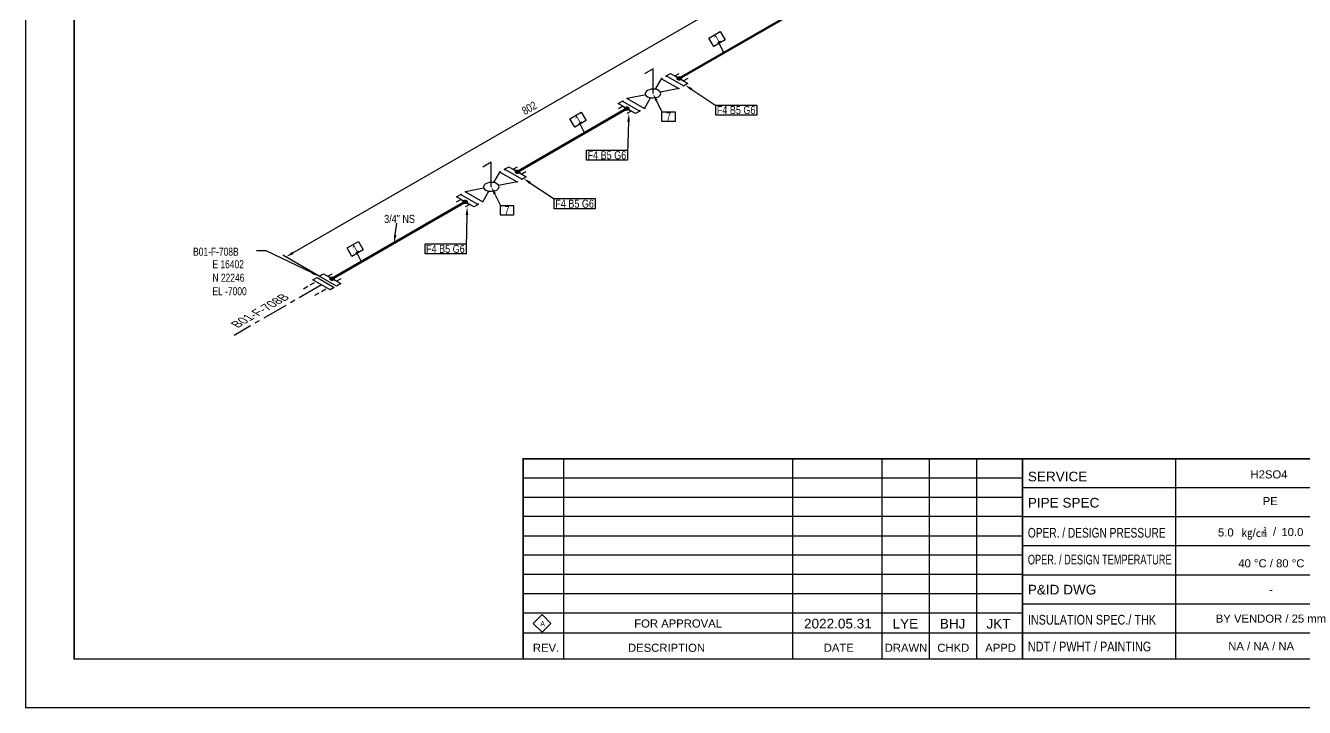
# Model space of a CAD drawing. Header units: millimetres. Extents: x 0 to 594, y 0 to 420.
# Drawn here: x 0 to 395.9, y 0 to 211.2 of the extents above; entities that cross this region are included whole.
import ezdxf
from ezdxf import colors
from ezdxf.entities.mleader import LeaderData, LeaderLine
from ezdxf.enums import TextEntityAlignment as Align
from ezdxf.math import Vec2, Vec3

# ---------------------------------------------------------------- set-up
doc = ezdxf.new("R2010")
doc.units = ezdxf.units.MM
doc.header["$LTSCALE"] = 0.25
doc.linetypes.add('CENTER', pattern=[50.8, 31.75, -6.35, 6.35, -6.35])
doc.linetypes.add('DASHED2', pattern=[9.525, 6.35, -3.175])
for name, color, linetype in [('TITLE', 7, 'Continuous'), ('기기', 6, 'Continuous'), ('밸브', 4, 'Continuous'), ('연속', 7, 'DASHED2'), ('열 추적 선', 7, 'CENTER'), ('용접', 1, 'Continuous'), ('주석', 7, 'Continuous'), ('치수', 1, 'Continuous')]:
    doc.layers.add(name, color=color, linetype=linetype)
doc.layers.add('파이프 작은 보어', color=30, linetype='Continuous', lineweight=50)
doc.styles.add('AdskIsoAnnotation', font='arial.ttf', dxfattribs={"width": 0.8, "height": 1})
doc.styles.add('AdskIsoMetric', font='arial.ttf', dxfattribs={"width": 0.8, "height": 2.5})
doc.styles.add('AdskIsoMetric-30', font='arial.ttf', dxfattribs={"width": 0.8, "height": 2.5})
doc.styles.add('FF1', font='arial.ttf')
doc.styles.add('MtXpl_', font='')
doc.styles.add('RomanS', font='arial.ttf')
doc.styles.get("Standard").update_dxf_attribs({"font": 'arial.ttf'})
doc.styles.get('MtXpl_').set_extended_font_data('Gulim')
doc.dimstyles.new('AdskIsoMetric', dxfattribs={"dimtxt": 2.5, "dimasz": 2.5, "dimexe": 1, "dimexo": 2, "dimgap": 0.8, "dimtad": 1, "dimdec": 0, "dimrnd": 1, "dimzin": 0, "dimdsep": 46, "dimtxsty": 'AdskIsoMetric', "dimcen": 0, "dimclrt": 7, "dimadec": 0, "dimazin": 0, "dimtfac": 1, "dimtdec": 0, "dimtmove": 1, "dimatfit": 3, "dimfxl": 0, "dimfrac": 2, "dimtolj": 1, "dimtzin": 0, "dimarcsym": 0})

# ---------------------------------------------------------------- blocks, each defined once
blk = doc.blocks.new('플랜지-2-IsoRight')
at = {"color": 0, "linetype": 'ByBlock', "lineweight": -2}
blk.add_wipeout([(0.044, -0.23), (-0.044, -0.179), (-0.044, 0.23), (0.044, 0.179)], dxfattribs=at)
at = {"color": 0, "linetype": 'ByBlock', "lineweight": -2, "extrusion": (-0.707107, -0.408248, 0.57735)}
for p, q in [((-0.044, -0.179), (-0.044, 0.23)), ((-0.044, 0.23), (0.044, 0.179)), ((0.044, 0.179), (0.044, -0.23)), ((0.044, -0.23), (-0.044, -0.179))]:
    blk.add_line(p, q, dxfattribs=at)
at = {"color": 0, "linetype": 'ByBlock', "lineweight": -2}
blk.add_wipeout([(0.044, -0.23), (-0.044, -0.179), (-0.044, 0.23), (0.044, 0.179)], dxfattribs=at)
at = {"color": 0, "linetype": 'ByBlock', "lineweight": -2, "extrusion": (-0.707107, -0.408248, 0.57735)}
for p, q in [((-0.044, -0.179), (-0.044, 0.23)), ((-0.044, 0.23), (0.044, 0.179)), ((0.044, 0.179), (0.044, -0.23)), ((0.044, -0.23), (-0.044, -0.179))]:
    blk.add_line(p, q, dxfattribs=at)
blk = doc.blocks.new('개스킷-2-IsoRight')
at = {"color": 0, "linetype": 'ByBlock', "lineweight": -2, "extrusion": (-1, 0, 0)}
for p in [(-0.053, 0.235), (0.044, 0.179), (-0.044, -0.179), (0.044, -0.23)]:
    blk.add_point(p, dxfattribs=at)
blk = doc.blocks.new('볼 밸브-2-IsoRight')
at = {"color": 0, "linetype": 'ByBlock', "lineweight": -2, "extrusion": (-0.707107, -0.408248, 0.57735)}
for p, q in [((-0.354, 0), (-0.354, 0.408)), ((-0.354, 0.408), (-0.101, 0.116)), ((-0.101, 0), (-0.354, 0)), ((0.354, 0), (0.101, 0)), ((0.101, -0.116), (0.354, -0.408)), ((0.113, -0.065), (0.113, -0.065)), ((0.354, -0.408), (0.354, 0))]:
    blk.add_line(p, q, dxfattribs=at)
at = {"linetype": 'ByBlock'}
for start_param, end_param in [(-2.356194, 0.785398), (0.785398, 3.926991)]:
    blk.add_ellipse((0, 0), major_axis=(-0.08, 0.138), ratio=0.57735, start_param=start_param, end_param=end_param, dxfattribs=at)
blk = doc.blocks.new('Operator_Lever-1-IsoLeft')
at = {"color": 0, "linetype": 'ByBlock', "lineweight": -2, "extrusion": (0, 0.816497, 0.57735)}
for p, q in [((0, 0), (-0.442, -0.255)), ((-0.442, -0.255), (-0.265, -0.357))]:
    blk.add_line(p, q, dxfattribs=at)
blk = doc.blocks.new('*D26')
at = {"layer": 'Defpoints', "color": 0}
for p in [(237.12, 229.88), (250.11, 222.38), (93.58, 132)]:
    blk.add_point(p, dxfattribs=at)
at = {"layer": '치수', "color": 0, "lineweight": -2}
for p, q in [((248.11, 223.53), (236.12, 230.45)), ((82.75, 140.75), (234.96, 228.63)), ((91.58, 133.15), (79.59, 140.08))]:
    blk.add_line(p, q, dxfattribs=at)
at = {"layer": '치수', "color": 0}
for points in [[(234.75, 228.99), (235.17, 228.26), (237.12, 229.88)], [(82.54, 141.11), (82.96, 140.39), (80.59, 139.5)]]:
    blk.add_solid(points, dxfattribs=at)
at = {"layer": '치수', "color": 7, "insert": (155.93, 185.62), "char_height": 2.5, "attachment_point": 5, "rotation": 30, "style": 'AdskIsoMetric-30'}
blk.add_mtext('\\A1;802', dxfattribs=at)
blk = doc.blocks.new('SocketWeld-2-IsoRight')
blk.add_hatch(color=256).paths.add_polyline_path([(0.006, -0.044), (0.006, -0.044), (0.006, -0.044), (0.006, -0.044), (0.006, -0.044), (0.007, -0.044), (0.007, -0.044), (0.007, -0.044), (0.007, -0.044), (0.007, -0.044), (0.008, -0.044), (0.008, -0.044), (0.008, -0.044), (0.008, -0.044), (0.009, -0.044), (0.009, -0.044), (0.009, -0.044), (0.009, -0.044), (0.009, -0.044), (0.01, -0.044), (0.01, -0.044), (0.01, -0.044), (0.01, -0.044), (0.01, -0.045), (0.011, -0.045), (0.011, -0.045), (0.011, -0.045), (0.011, -0.045), (0.012, -0.045), (0.012, -0.045), (0.012, -0.045), (0.012, -0.045), (0.012, -0.045), (0.013, -0.045), (0.013, -0.045), (0.013, -0.045), (0.013, -0.045), (0.013, -0.045), (0.014, -0.045), (0.014, -0.045), (0.014, -0.045), (0.014, -0.045), (0.015, -0.045), (0.015, -0.045), (0.015, -0.045), (0.015, -0.045), (0.015, -0.046), (0.016, -0.046), (0.016, -0.046), (0.016, -0.046), (0.016, -0.046), (0.016, -0.046), (0.016, -0.046), (0.017, -0.045), (0.017, -0.045), (0.017, -0.045), (0.017, -0.045), (0.017, -0.045), (0.018, -0.045), (0.018, -0.045), (0.018, -0.045), (0.018, -0.045), (0.018, -0.045), (0.018, -0.045), (0.019, -0.045), (0.019, -0.045), (0.019, -0.045), (0.019, -0.045), (0.019, -0.045), (0.02, -0.045), (0.02, -0.045), (0.02, -0.045), (0.02, -0.045), (0.02, -0.045), (0.02, -0.044), (0.021, -0.044), (0.021, -0.044), (0.021, -0.044), (0.021, -0.044), (0.021, -0.044), (0.022, -0.044), (0.022, -0.044), (0.022, -0.044), (0.022, -0.044), (0.022, -0.044), (0.022, -0.044), (0.023, -0.044), (0.023, -0.044), (0.023, -0.044), (0.023, -0.044), (0.023, -0.044), (0.024, -0.044), (0.024, -0.044), (0.024, -0.044), (0.024, -0.044), (0.024, -0.043), (0.024, -0.043), (0.025, -0.043), (0.025, -0.043), (0.025, -0.043), (0.025, -0.043), (0.025, -0.043), (0.025, -0.043), (0.025, -0.043), (0.026, -0.043), (0.026, -0.043), (0.026, -0.042), (0.026, -0.042), (0.026, -0.042), (0.026, -0.042), (0.026, -0.042), (0.026, -0.042), (0.027, -0.042), (0.027, -0.042), (0.027, -0.041), (0.027, -0.041), (0.027, -0.041), (0.027, -0.041), (0.027, -0.041), (0.028, -0.041), (0.028, -0.041), (0.028, -0.04), (0.028, -0.04), (0.028, -0.04), (0.028, -0.04), (0.028, -0.04), (0.028, -0.04), (0.029, -0.04), (0.029, -0.04), (0.029, -0.039), (0.029, -0.039), (0.029, -0.039), (0.029, -0.039), (0.029, -0.039), (0.03, -0.039), (0.03, -0.039), (0.03, -0.038), (0.03, -0.038), (0.03, -0.038), (0.03, -0.038), (0.03, -0.038), (0.03, -0.038), (0.031, -0.038), (0.031, -0.038), (0.031, -0.037), (0.031, -0.037), (0.031, -0.037), (0.031, -0.037), (0.031, -0.037), (0.032, -0.037), (0.032, -0.037), (0.032, -0.037), (0.032, -0.036), (0.032, -0.036), (0.032, -0.036), (0.032, -0.036), (0.032, -0.035), (0.032, -0.035), (0.032, -0.035), (0.032, -0.035), (0.032, -0.035), (0.032, -0.034), (0.032, -0.034), (0.032, -0.034), (0.032, -0.034), (0.033, -0.034), (0.033, -0.033), (0.033, -0.033), (0.033, -0.033), (0.033, -0.033), (0.033, -0.033), (0.033, -0.032), (0.033, -0.032), (0.033, -0.032), (0.033, -0.032), (0.033, -0.032), (0.033, -0.031), (0.033, -0.031), (0.033, -0.031), (0.034, -0.031), (0.034, -0.03), (0.034, -0.03), (0.034, -0.03), (0.034, -0.03), (0.034, -0.03), (0.034, -0.029), (0.034, -0.029), (0.034, -0.029), (0.034, -0.029), (0.034, -0.029), (0.034, -0.028), (0.034, -0.028), (0.034, -0.028), (0.035, -0.028), (0.035, -0.028), (0.035, -0.027), (0.035, -0.027), (0.035, -0.027), (0.035, -0.027), (0.035, -0.027), (0.035, -0.027), (0.035, -0.026), (0.035, -0.026), (0.035, -0.026), (0.035, -0.026), (0.035, -0.025), (0.035, -0.025), (0.035, -0.025), (0.035, -0.024), (0.035, -0.024), (0.035, -0.024), (0.035, -0.024), (0.035, -0.023), (0.035, -0.023), (0.035, -0.023), (0.035, -0.023), (0.035, -0.022), (0.035, -0.022), (0.035, -0.022), (0.035, -0.022), (0.035, -0.021), (0.035, -0.021), (0.035, -0.021), (0.035, -0.021), (0.035, -0.02), (0.035, -0.02), (0.035, -0.02), (0.035, -0.02), (0.035, -0.019), (0.035, -0.019), (0.035, -0.019), (0.035, -0.018), (0.035, -0.018), (0.035, -0.018), (0.035, -0.018), (0.035, -0.017), (0.035, -0.017), (0.035, -0.017), (0.035, -0.017), (0.035, -0.016), (0.035, -0.016), (0.035, -0.016), (0.035, -0.016), (0.035, -0.015), (0.035, -0.015), (0.035, -0.015), (0.035, -0.015), (0.035, -0.014), (0.035, -0.014), (0.035, -0.014), (0.035, -0.014), (0.035, -0.013), (0.035, -0.013), (0.035, -0.013), (0.035, -0.013), (0.035, -0.012), (0.035, -0.012), (0.034, -0.012), (0.034, -0.011), (0.034, -0.011), (0.034, -0.011), (0.034, -0.011), (0.034, -0.01), (0.034, -0.01), (0.034, -0.01), (0.034, -0.009), (0.034, -0.009), (0.034, -0.009), (0.034, -0.009), (0.034, -0.008), (0.034, -0.008), (0.033, -0.008), (0.033, -0.007), (0.033, -0.007), (0.033, -0.007), (0.033, -0.007), (0.033, -0.006), (0.033, -0.006), (0.033, -0.006), (0.033, -0.005), (0.033, -0.005), (0.033, -0.005), (0.033, -0.005), (0.033, -0.004), (0.033, -0.004), (0.032, -0.004), (0.032, -0.003), (0.032, -0.003), (0.032, -0.003), (0.032, -0.003), (0.032, -0.002), (0.032, -0.002), (0.032, -0.002), (0.032, -0.001), (0.032, -0.001), (0.032, -0.001), (0.032, -0.001), (0.032, 0), (0.032, 0), (0.032, 0), (0.032, 0), (0.031, 0.001), (0.031, 0.001), (0.031, 0.001), (0.031, 0.001), (0.031, 0.002), (0.031, 0.002), (0.031, 0.002), (0.03, 0.003), (0.03, 0.003), (0.03, 0.003), (0.03, 0.003), (0.03, 0.004), (0.03, 0.004), (0.03, 0.004), (0.03, 0.005), (0.029, 0.005), (0.029, 0.005), (0.029, 0.006), (0.029, 0.006), (0.029, 0.006), (0.029, 0.006), (0.029, 0.007), (0.028, 0.007), (0.028, 0.007), (0.028, 0.008), (0.028, 0.008), (0.028, 0.008), (0.028, 0.008), (0.028, 0.009), (0.028, 0.009), (0.027, 0.009), (0.027, 0.01), (0.027, 0.01), (0.027, 0.01), (0.027, 0.01), (0.027, 0.011), (0.027, 0.011), (0.026, 0.011), (0.026, 0.012), (0.026, 0.012), (0.026, 0.012), (0.026, 0.012), (0.026, 0.013), (0.026, 0.013), (0.026, 0.013), (0.025, 0.014), (0.025, 0.014), (0.025, 0.014), (0.025, 0.014), (0.025, 0.014), (0.025, 0.015), (0.025, 0.015), (0.024, 0.015), (0.024, 0.015), (0.024, 0.016), (0.024, 0.016), (0.024, 0.016), (0.024, 0.017), (0.023, 0.017), (0.023, 0.017), (0.023, 0.017), (0.023, 0.018), (0.023, 0.018), (0.022, 0.018), (0.022, 0.018), (0.022, 0.019), (0.022, 0.019), (0.022, 0.019), (0.022, 0.019), (0.021, 0.02), (0.021, 0.02), (0.021, 0.02), (0.021, 0.02), (0.021, 0.021), (0.02, 0.021), (0.02, 0.021), (0.02, 0.021), (0.02, 0.022), (0.02, 0.022), (0.02, 0.022), (0.019, 0.022), (0.019, 0.023), (0.019, 0.023), (0.019, 0.023), (0.019, 0.023), (0.018, 0.024), (0.018, 0.024), (0.018, 0.024), (0.018, 0.025), (0.018, 0.025), (0.018, 0.025), (0.017, 0.025), (0.017, 0.026), (0.017, 0.026), (0.017, 0.026), (0.017, 0.026), (0.016, 0.027), (0.016, 0.027), (0.016, 0.027), (0.016, 0.027), (0.016, 0.027), (0.016, 0.028), (0.015, 0.028), (0.015, 0.028), (0.015, 0.028), (0.015, 0.028), (0.015, 0.029), (0.014, 0.029), (0.014, 0.029), (0.014, 0.029), (0.014, 0.029), (0.013, 0.03), (0.013, 0.03), (0.013, 0.03), (0.013, 0.03), (0.013, 0.03), (0.012, 0.031), (0.012, 0.031), (0.012, 0.031), (0.012, 0.031), (0.012, 0.031), (0.011, 0.032), (0.011, 0.032), (0.011, 0.032), (0.011, 0.032), (0.01, 0.032), (0.01, 0.033), (0.01, 0.033), (0.01, 0.033), (0.01, 0.033), (0.009, 0.033), (0.009, 0.034), (0.009, 0.034), (0.009, 0.034), (0.009, 0.034), (0.008, 0.034), (0.008, 0.035), (0.008, 0.035), (0.008, 0.035), (0.007, 0.035), (0.007, 0.035), (0.007, 0.036), (0.007, 0.036), (0.007, 0.036), (0.006, 0.036), (0.006, 0.037), (0.006, 0.037), (0.006, 0.037), (0.006, 0.037), (0.006, 0.037), (0.005, 0.037), (0.005, 0.037), (0.005, 0.038), (0.005, 0.038), (0.004, 0.038), (0.004, 0.038), (0.004, 0.038), (0.004, 0.038), (0.003, 0.038), (0.003, 0.038), (0.003, 0.039), (0.003, 0.039), (0.003, 0.039), (0.002, 0.039), (0.002, 0.039), (0.002, 0.039), (0.002, 0.039), (0.001, 0.039), (0.001, 0.04), (0.001, 0.04), (0.001, 0.04), (0.001, 0.04), (0, 0.04), (0, 0.04), (0, 0.04), (0, 0.041), (-0.001, 0.041), (-0.001, 0.041), (-0.001, 0.041), (-0.001, 0.041), (-0.001, 0.041), (-0.002, 0.041), (-0.002, 0.041), (-0.002, 0.042), (-0.002, 0.042), (-0.003, 0.042), (-0.003, 0.042), (-0.003, 0.042), (-0.003, 0.042), (-0.004, 0.042), (-0.004, 0.042), (-0.004, 0.043), (-0.004, 0.043), (-0.004, 0.043), (-0.005, 0.043), (-0.005, 0.043), (-0.005, 0.043), (-0.005, 0.043), (-0.006, 0.044), (-0.006, 0.044), (-0.006, 0.044), (-0.006, 0.044), (-0.006, 0.044), (-0.006, 0.044), (-0.007, 0.044), (-0.007, 0.044), (-0.007, 0.044), (-0.007, 0.044), (-0.007, 0.044), (-0.008, 0.044), (-0.008, 0.044), (-0.008, 0.044), (-0.008, 0.044), (-0.009, 0.044), (-0.009, 0.044), (-0.009, 0.044), (-0.009, 0.044), (-0.009, 0.044), (-0.01, 0.044), (-0.01, 0.044), (-0.01, 0.044), (-0.01, 0.044), (-0.01, 0.045), (-0.011, 0.045), (-0.011, 0.045), (-0.011, 0.045), (-0.011, 0.045), (-0.012, 0.045), (-0.012, 0.045), (-0.012, 0.045), (-0.012, 0.045), (-0.012, 0.045), (-0.013, 0.045), (-0.013, 0.045), (-0.013, 0.045), (-0.013, 0.045), (-0.013, 0.045), (-0.014, 0.045), (-0.014, 0.045), (-0.014, 0.045), (-0.014, 0.045), (-0.015, 0.045), (-0.015, 0.045), (-0.015, 0.045), (-0.015, 0.045), (-0.015, 0.046), (-0.016, 0.046), (-0.016, 0.046), (-0.016, 0.046), (-0.016, 0.046), (-0.016, 0.046), (-0.016, 0.046), (-0.017, 0.045), (-0.017, 0.045), (-0.017, 0.045), (-0.017, 0.045), (-0.017, 0.045), (-0.018, 0.045), (-0.018, 0.045), (-0.018, 0.045), (-0.018, 0.045), (-0.018, 0.045), (-0.018, 0.045), (-0.019, 0.045), (-0.019, 0.045), (-0.019, 0.045), (-0.019, 0.045), (-0.019, 0.045), (-0.02, 0.045), (-0.02, 0.045), (-0.02, 0.045), (-0.02, 0.045), (-0.02, 0.045), (-0.02, 0.044), (-0.021, 0.044), (-0.021, 0.044), (-0.021, 0.044), (-0.021, 0.044), (-0.021, 0.044), (-0.022, 0.044), (-0.022, 0.044), (-0.022, 0.044), (-0.022, 0.044), (-0.022, 0.044), (-0.022, 0.044), (-0.023, 0.044), (-0.023, 0.044), (-0.023, 0.044), (-0.023, 0.044), (-0.023, 0.044), (-0.024, 0.044), (-0.024, 0.044), (-0.024, 0.044), (-0.024, 0.044), (-0.024, 0.043), (-0.024, 0.043), (-0.025, 0.043), (-0.025, 0.043), (-0.025, 0.043), (-0.025, 0.043), (-0.025, 0.043), (-0.025, 0.043), (-0.025, 0.043), (-0.026, 0.043), (-0.026, 0.043), (-0.026, 0.042), (-0.026, 0.042), (-0.026, 0.042), (-0.026, 0.042), (-0.026, 0.042), (-0.026, 0.042), (-0.027, 0.042), (-0.027, 0.042), (-0.027, 0.041), (-0.027, 0.041), (-0.027, 0.041), (-0.027, 0.041), (-0.027, 0.041), (-0.028, 0.041), (-0.028, 0.041), (-0.028, 0.04), (-0.028, 0.04), (-0.028, 0.04), (-0.028, 0.04), (-0.028, 0.04), (-0.028, 0.04), (-0.029, 0.04), (-0.029, 0.04), (-0.029, 0.039), (-0.029, 0.039), (-0.029, 0.039), (-0.029, 0.039), (-0.029, 0.039), (-0.03, 0.039), (-0.03, 0.039), (-0.03, 0.038), (-0.03, 0.038), (-0.03, 0.038), (-0.03, 0.038), (-0.03, 0.038), (-0.03, 0.038), (-0.031, 0.038), (-0.031, 0.038), (-0.031, 0.037), (-0.031, 0.037), (-0.031, 0.037), (-0.031, 0.037), (-0.031, 0.037), (-0.032, 0.037), (-0.032, 0.037), (-0.032, 0.037), (-0.032, 0.036), (-0.032, 0.036), (-0.032, 0.036), (-0.032, 0.036), (-0.032, 0.035), (-0.032, 0.035), (-0.032, 0.035), (-0.032, 0.035), (-0.032, 0.035), (-0.032, 0.034), (-0.032, 0.034), (-0.032, 0.034), (-0.032, 0.034), (-0.033, 0.034), (-0.033, 0.033), (-0.033, 0.033), (-0.033, 0.033), (-0.033, 0.033), (-0.033, 0.033), (-0.033, 0.032), (-0.033, 0.032), (-0.033, 0.032), (-0.033, 0.032), (-0.033, 0.032), (-0.033, 0.031), (-0.033, 0.031), (-0.033, 0.031), (-0.034, 0.031), (-0.034, 0.03), (-0.034, 0.03), (-0.034, 0.03), (-0.034, 0.03), (-0.034, 0.03), (-0.034, 0.029), (-0.034, 0.029), (-0.034, 0.029), (-0.034, 0.029), (-0.034, 0.029), (-0.034, 0.028), (-0.034, 0.028), (-0.034, 0.028), (-0.035, 0.028), (-0.035, 0.028), (-0.035, 0.027), (-0.035, 0.027), (-0.035, 0.027), (-0.035, 0.027), (-0.035, 0.027), (-0.035, 0.027), (-0.035, 0.026), (-0.035, 0.026), (-0.035, 0.026), (-0.035, 0.026), (-0.035, 0.025), (-0.035, 0.025), (-0.035, 0.025), (-0.035, 0.024), (-0.035, 0.024), (-0.035, 0.024), (-0.035, 0.024), (-0.035, 0.023), (-0.035, 0.023), (-0.035, 0.023), (-0.035, 0.023), (-0.035, 0.022), (-0.035, 0.022), (-0.035, 0.022), (-0.035, 0.022), (-0.035, 0.021), (-0.035, 0.021), (-0.035, 0.021), (-0.035, 0.021), (-0.035, 0.02), (-0.035, 0.02), (-0.035, 0.02), (-0.035, 0.02), (-0.035, 0.019), (-0.035, 0.019), (-0.035, 0.019), (-0.035, 0.018), (-0.035, 0.018), (-0.035, 0.018), (-0.035, 0.018), (-0.035, 0.017), (-0.035, 0.017), (-0.035, 0.017), (-0.035, 0.017), (-0.035, 0.016), (-0.035, 0.016), (-0.035, 0.016), (-0.035, 0.016), (-0.035, 0.015), (-0.035, 0.015), (-0.035, 0.015), (-0.035, 0.015), (-0.035, 0.014), (-0.035, 0.014), (-0.035, 0.014), (-0.035, 0.014), (-0.035, 0.013), (-0.035, 0.013), (-0.035, 0.013), (-0.035, 0.013), (-0.035, 0.012), (-0.035, 0.012), (-0.034, 0.012), (-0.034, 0.011), (-0.034, 0.011), (-0.034, 0.011), (-0.034, 0.011), (-0.034, 0.01), (-0.034, 0.01), (-0.034, 0.01), (-0.034, 0.009), (-0.034, 0.009), (-0.034, 0.009), (-0.034, 0.009), (-0.034, 0.008), (-0.034, 0.008), (-0.033, 0.008), (-0.033, 0.007), (-0.033, 0.007), (-0.033, 0.007), (-0.033, 0.007), (-0.033, 0.006), (-0.033, 0.006), (-0.033, 0.006), (-0.033, 0.005), (-0.033, 0.005), (-0.033, 0.005), (-0.033, 0.005), (-0.033, 0.004), (-0.033, 0.004), (-0.032, 0.004), (-0.032, 0.003), (-0.032, 0.003), (-0.032, 0.003), (-0.032, 0.003), (-0.032, 0.002), (-0.032, 0.002), (-0.032, 0.002), (-0.032, 0.001), (-0.032, 0.001), (-0.032, 0.001), (-0.032, 0.001), (-0.032, 0), (-0.032, 0), (-0.032, 0), (-0.032, 0), (-0.031, -0.001), (-0.031, -0.001), (-0.031, -0.001), (-0.031, -0.001), (-0.031, -0.002), (-0.031, -0.002), (-0.031, -0.002), (-0.03, -0.003), (-0.03, -0.003), (-0.03, -0.003), (-0.03, -0.004), (-0.03, -0.004), (-0.03, -0.004), (-0.03, -0.004), (-0.03, -0.005), (-0.029, -0.005), (-0.029, -0.005), (-0.029, -0.006), (-0.029, -0.006), (-0.029, -0.006), (-0.029, -0.006), (-0.029, -0.007), (-0.028, -0.007), (-0.028, -0.007), (-0.028, -0.008), (-0.028, -0.008), (-0.028, -0.008), (-0.028, -0.008), (-0.028, -0.009), (-0.028, -0.009), (-0.027, -0.009), (-0.027, -0.01), (-0.027, -0.01), (-0.027, -0.01), (-0.027, -0.01), (-0.027, -0.011), (-0.027, -0.011), (-0.026, -0.011), (-0.026, -0.012), (-0.026, -0.012), (-0.026, -0.012), (-0.026, -0.012), (-0.026, -0.013), (-0.026, -0.013), (-0.026, -0.013), (-0.025, -0.014), (-0.025, -0.014), (-0.025, -0.014), (-0.025, -0.014), (-0.025, -0.014), (-0.025, -0.015), (-0.025, -0.015), (-0.024, -0.015), (-0.024, -0.015), (-0.024, -0.016), (-0.024, -0.016), (-0.024, -0.016), (-0.024, -0.017), (-0.023, -0.017), (-0.023, -0.017), (-0.023, -0.017), (-0.023, -0.018), (-0.023, -0.018), (-0.022, -0.018), (-0.022, -0.018), (-0.022, -0.019), (-0.022, -0.019), (-0.022, -0.019), (-0.022, -0.019), (-0.021, -0.02), (-0.021, -0.02), (-0.021, -0.02), (-0.021, -0.02), (-0.021, -0.021), (-0.02, -0.021), (-0.02, -0.021), (-0.02, -0.021), (-0.02, -0.022), (-0.02, -0.022), (-0.02, -0.022), (-0.019, -0.022), (-0.019, -0.023), (-0.019, -0.023), (-0.019, -0.023), (-0.019, -0.023), (-0.018, -0.024), (-0.018, -0.024), (-0.018, -0.024), (-0.018, -0.025), (-0.018, -0.025), (-0.018, -0.025), (-0.017, -0.025), (-0.017, -0.026), (-0.017, -0.026), (-0.017, -0.026), (-0.017, -0.026), (-0.016, -0.027), (-0.016, -0.027), (-0.016, -0.027), (-0.016, -0.027), (-0.016, -0.027), (-0.016, -0.028), (-0.015, -0.028), (-0.015, -0.028), (-0.015, -0.028), (-0.015, -0.028), (-0.015, -0.029), (-0.014, -0.029), (-0.014, -0.029), (-0.014, -0.029), (-0.014, -0.029), (-0.013, -0.03), (-0.013, -0.03), (-0.013, -0.03), (-0.013, -0.03), (-0.013, -0.03), (-0.012, -0.031), (-0.012, -0.031), (-0.012, -0.031), (-0.012, -0.031), (-0.012, -0.031), (-0.011, -0.032), (-0.011, -0.032), (-0.011, -0.032), (-0.011, -0.032), (-0.01, -0.032), (-0.01, -0.033), (-0.01, -0.033), (-0.01, -0.033), (-0.01, -0.033), (-0.009, -0.033), (-0.009, -0.034), (-0.009, -0.034), (-0.009, -0.034), (-0.009, -0.034), (-0.008, -0.034), (-0.008, -0.035), (-0.008, -0.035), (-0.008, -0.035), (-0.007, -0.035), (-0.007, -0.035), (-0.007, -0.036), (-0.007, -0.036), (-0.007, -0.036), (-0.006, -0.036), (-0.006, -0.037), (-0.006, -0.037), (-0.006, -0.037), (-0.006, -0.037), (-0.006, -0.037), (-0.005, -0.037), (-0.005, -0.037), (-0.005, -0.038), (-0.005, -0.038), (-0.004, -0.038), (-0.004, -0.038), (-0.004, -0.038), (-0.004, -0.038), (-0.004, -0.038), (-0.003, -0.038), (-0.003, -0.039), (-0.003, -0.039), (-0.003, -0.039), (-0.002, -0.039), (-0.002, -0.039), (-0.002, -0.039), (-0.002, -0.039), (-0.001, -0.039), (-0.001, -0.04), (-0.001, -0.04), (-0.001, -0.04), (-0.001, -0.04), (0, -0.04), (0, -0.04), (0, -0.04), (0, -0.041), (0.001, -0.041), (0.001, -0.041), (0.001, -0.041), (0.001, -0.041), (0.001, -0.041), (0.002, -0.041), (0.002, -0.041), (0.002, -0.042), (0.002, -0.042), (0.003, -0.042), (0.003, -0.042), (0.003, -0.042), (0.003, -0.042), (0.003, -0.042), (0.004, -0.042), (0.004, -0.043), (0.004, -0.043), (0.004, -0.043), (0.005, -0.043), (0.005, -0.043), (0.005, -0.043), (0.005, -0.043)], flags=0)
at = {"color": 0, "linetype": 'ByBlock', "lineweight": -2, "extrusion": (-0.707107, -0.408248, 0.57735)}
for p, q in [((-0.088, 0.153), (0, 0.102)), ((-0.032, 0.037), (-0.035, 0.027)), ((-0.035, 0.027), (-0.035, 0.014)), ((-0.035, 0.014), (-0.032, 0)), ((-0.025, 0.043), (-0.032, 0.037)), ((-0.016, 0.046), (-0.025, 0.043)), ((-0.006, 0.044), (-0.016, 0.046)), ((0.006, 0.037), (-0.006, 0.044)), ((0, 0.102), (0, -0.102)), ((0.016, 0.027), (0.006, 0.037)), ((0.025, 0.014), (0.016, 0.027)), ((0.032, 0), (0.025, 0.014)), ((0.035, -0.014), (0.032, 0)), ((0, -0.102), (-0.088, -0.051)), ((-0.032, 0), (-0.025, -0.014)), ((-0.025, -0.014), (-0.016, -0.027)), ((-0.016, -0.027), (-0.006, -0.037)), ((-0.006, -0.037), (0.006, -0.044)), ((0.006, -0.044), (0.016, -0.046)), ((0.016, -0.046), (0.025, -0.043)), ((0.025, -0.043), (0.032, -0.037)), ((0.032, -0.037), (0.035, -0.027)), ((0.035, -0.027), (0.035, -0.014))]:
    blk.add_line(p, q, dxfattribs=at)
blk = doc.blocks.new('AnnoRect')
at = {"color": 0, "linetype": 'ByBlock', "lineweight": -2}
blk.add_wipeout([(-0.81, -0.6), (-0.81, 0.6), (0.81, 0.6), (0.81, -0.6)], dxfattribs=at)
blk.add_lwpolyline([(-0.81, -0.6), (-0.81, 0.6), (0.81, 0.6), (0.81, -0.6)], close=True, dxfattribs=at)
at = {"color": 0, "linetype": 'ByBlock', "lineweight": -2, "style": 'AdskIsoAnnotation', "width": 0.8}
blk.add_attdef('XX', text='', height=1, dxfattribs=at).set_placement((0, 0), align=Align.MIDDLE_CENTER)

msp = doc.modelspace()

# ---------------------------------------------------------------- linework, layer by layer
at = {"linetype": 'ByBlock', "lineweight": -2}
for p, q in [((166.559, 77), (166.559, 15.069)), ((237.417, 77), (237.417, 15.069)), ((265.082, 77), (265.082, 15.069)), ((279.721, 77), (279.721, 15.069)), ((294.361, 77), (294.361, 15.069)), ((356, 77), (356, 15))]:
    msp.add_line(p, q, dxfattribs=at)
for p, q in [((308.576, 71), (154, 71)), ((415, 68), (308.576, 68)), ((308.576, 65), (154, 65)), ((308.576, 59.076), (154, 59.076)), ((415, 59), (308.576, 59)), ((308.576, 53.076), (154, 53.076)), ((415, 50), (308.576, 50)), ((308.576, 47.152), (154, 47.152)), ((308.576, 41.152), (154, 41.152)), ((415, 41), (308.576, 41)), ((308.576, 35.228), (154, 35.228)), ((415, 32), (308.576, 32)), ((308.576, 29.228), (154, 29.228)), ((308.576, 23), (154, 23)), ((415, 23), (308.576, 23))]:
    msp.add_line(p, q)
at = {"linetype": 'ByBlock', "lineweight": -2, "const_width": 0.5}
for points in [[(415, 77), (154, 77), (154, 15)], [(308.576, 77), (308.576, 15.133)]]:
    msp.add_lwpolyline(points, dxfattribs=at)
at = {"layer": 'TITLE', "color": 7, "linetype": 'Continuous'}
msp.add_lwpolyline([(159.903, 23.261), (162.64, 25.999), (159.903, 28.737), (157.165, 25.999)], close=True, dxfattribs=at)

# ---------------------------------------------------------------- block references
at = {"layer": '밸브', "xscale": 15, "yscale": 15, "zscale": 15}
for name, p, rotation in [('Operator_Lever-1-IsoLeft', (194.225, 190.108), 240.000000000006), ('개스킷-2-IsoRight', (200.257, 193.591), 239.9999999999124), ('플랜지-2-IsoRight', (186.802, 185.822), 59.99999999990372), ('Operator_Lever-1-IsoLeft', (144.164, 161.205), 239.999999999988), ('개스킷-2-IsoRight', (150.196, 164.688), 240), ('플랜지-2-IsoRight', (136.741, 156.92), 59.99999999999999)]:
    msp.add_blockref(name, p, dxfattribs=dict(at, rotation=rotation))

# ---------------------------------------------------------------- texts
at = {"color": 7, "linetype": 'ByBlock', "lineweight": -2, "style": 'RomanS'}
for s, p in [('SERVICE', (310.25, 70.006)), ('PIPE SPEC', (310.25, 61.898)), ('P&ID DWG ', (310.25, 34.973))]:
    msp.add_text(s, height=3, dxfattribs=at).set_placement(p)
at = {"color": 7, "style": 'AdskIsoMetric'}
for s, p in [('H2SO4', (379.172, 70.91)), ('PE', (382.947, 62.646)), ('5.0', (369.103, 52.946)), ('㎏/㎠', (376.378, 52.807)), ('/', (386.126, 53.202)), ('10.0', (388.732, 53.064)), ('40 %%DC / 80 %%DC', (375.399, 43.383)), ('NA / NA / NA', (372.284, 17.73))]:
    msp.add_text(s, height=2.5, dxfattribs=at).set_placement(p)
at = {"color": 7, "linetype": 'ByBlock', "lineweight": -2, "style": 'RomanS'}
for s, width, p in [('OPER. / DESIGN PRESSURE', 0.75, (310.25, 52.589)), ('OPER. / DESIGN TEMPERATURE', 0.68, (310.25, 44.281)), ('INSULATION SPEC./ THK', 0.8, (310.25, 25.664)), ('NDT / PWHT / PAINTING', 0.8, (310.25, 17.356))]:
    msp.add_text(s, height=3, dxfattribs=dict(at, width=width)).set_placement(p)
at = {"color": 7, "style": 'AdskIsoMetric'}
for s, p in [('-', (385.5, 36.5)), ('BY VENDOR / 25 mm', (385.5, 27.5)), ('FOR APPROVAL', (201.988, 26))]:
    msp.add_text(s, height=2.5, dxfattribs=at).set_placement(p, align=Align.MIDDLE_CENTER)
at = {"color": 7, "linetype": 'ByBlock', "lineweight": -2, "style": 'RomanS'}
for s, p in [('REV.', (161.116, 17.225)), ('DESCRIPTION', (198.401, 17.225)), ('DATE', (251.719, 17.225)), ('DRAWN', (272.53, 17.225)), ('CHKD', (287.17, 17.225)), ('APPD', (301.809, 17.225))]:
    msp.add_text(s, height=2.5, dxfattribs=at).set_placement(p, align=Align.CENTER)
at = {"color": 7}
for tag, p in [('2022.05.31', (251.451, 24.452)), ('LYE', (272.32, 24.424)), ('BHJ', (286.959, 24.424)), ('JKT', (301.175, 24.424))]:
    msp.add_attdef(tag, text='', height=3, dxfattribs=at).set_placement(p, align=Align.CENTER)
at = {"layer": 'TITLE', "color": 7, "linetype": 'Continuous', "style": 'FF1'}
msp.add_text('A', height=1.495, dxfattribs=at).set_placement((159.354, 25.222))
at = {"layer": '기기', "style": 'AdskIsoMetric-30', "oblique": 330}
msp.add_text('B01-F-708B', height=2.5, rotation=30, dxfattribs=at).set_placement((65.663, 117.414))
at = {"layer": '주석', "style": 'MtXpl_', "width": 0.8}
for s, p in [('B01-F-708B', (51.854, 139.882)), ('E 16402', (57.835, 135.994)), ('N 22246', (57.843, 131.817)), ('EL -7000', (57.835, 127.641))]:
    msp.add_text(s, height=2.5, dxfattribs=at).set_placement(p)
at = {"layer": '주석', "insert": (111, 150), "char_height": 2.5, "attachment_point": 7, "style": 'AdskIsoAnnotation'}
msp.add_mtext('{\\Q0;3/4" NS}', dxfattribs=at)

# ---------------------------------------------------------------- leaders
at = {"layer": '주석'}
ml = msp.add_multileader_mtext('Standard', dxfattribs=at)
ml.set_content('')
ml.set_leader_properties()
ml.build(insert=Vec2(0, 0))
ml.multileader.update_dxf_attribs({"dogleg_length": 0, "arrow_head_size": 0})
ctx = ml.context
ctx.base_point, ctx.arrow_head_size = Vec3(214.677, 205.659), 0
notes = []
notes.append((ctx, [(0, (1, 1, 0), (214.677, 205.659), (-1, 0), 0, [(0, [(216.139, 202.76)], 0, [])])]))
ctx.mtext, ml.multileader.dxf.content_type = None, 0
ml = msp.add_multileader_mtext('Standard', dxfattribs=at)
ml.set_content('')
ml.set_leader_properties()
ml.build(insert=Vec2(0, 0))
ml.multileader.update_dxf_attribs({"dogleg_length": 0, "arrow_head_size": 2.5})
ctx = ml.context
ctx.base_point, ctx.arrow_head_size = Vec3(197, 184.456), 2.5
notes.append((ctx, [(0, (1, 1, 0), (197, 184.456), (-1, 0), 0, [(0, [(194.225, 190.108)], 0, [])])]))
ctx.mtext, ml.multileader.dxf.content_type = None, 0
ml = msp.add_multileader_mtext('Standard', dxfattribs=at)
ml.set_content('')
ml.set_leader_properties()
ml.build(insert=Vec2(0, 0))
ml.multileader.update_dxf_attribs({"dogleg_length": 0, "arrow_head_size": 0})
ctx = ml.context
ctx.base_point, ctx.arrow_head_size = Vec3(171.674, 180.657), 0
notes.append((ctx, [(0, (1, 1, 0), (171.674, 180.657), (-1, 0), 0, [(0, [(173.063, 177.89)], 0, [])])]))
ctx.mtext, ml.multileader.dxf.content_type = None, 0
ml = msp.add_multileader_mtext('Standard', dxfattribs=at)
ml.set_content('')
ml.set_leader_properties()
ml.build(insert=Vec2(0, 0))
ml.multileader.update_dxf_attribs({"dogleg_length": 0, "arrow_head_size": 2.5})
ctx = ml.context
ctx.base_point, ctx.arrow_head_size = Vec3(147, 155.456), 2.5
notes.append((ctx, [(0, (1, 1, 0), (147, 155.456), (-1, 0), 0, [(0, [(144.164, 161.205)], 0, [])])]))
ctx.mtext, ml.multileader.dxf.content_type = None, 0
ml = msp.add_multileader_mtext('Standard', dxfattribs=at)
ml.set_content('')
ml.set_leader_properties()
ml.build(insert=Vec2(0, 0))
ml.multileader.update_dxf_attribs({"dogleg_length": 0, "arrow_head_size": 2.5})
ctx = ml.context
ctx.base_point, ctx.arrow_head_size = Vec3(114.873, 150), 2.5
notes.append((ctx, [(0, (1, 1, 0), (114.873, 150), (-1, 0), 0, [(0, [(114.091, 143.843)], 0, [])])]))
ctx.mtext, ml.multileader.dxf.content_type = None, 0
ml = msp.add_multileader_mtext('Standard', dxfattribs=at)
ml.set_content('')
ml.set_leader_properties()
ml.build(insert=Vec2(0, 0))
ml.multileader.update_dxf_attribs({"dogleg_length": 3.062, "arrow_head_size": 2.5})
ctx = ml.context
ctx.base_point, ctx.arrow_head_size, ctx.plane_origin = Vec3(71.431, 141.357), 2.5, Vec3(-11.541, 23.18)
notes.append((ctx, [(0, (1, 1, 0), (74.493, 141.357), (-1, 0), 3.062, [(0, [(90.927, 133.531)], 0, [])])]))
ctx.mtext, ml.multileader.dxf.content_type = None, 0
ml = msp.add_multileader_mtext('Standard', dxfattribs=at)
ml.set_content('')
ml.set_leader_properties()
ml.build(insert=Vec2(0, 0))
ml.multileader.update_dxf_attribs({"dogleg_length": 0, "arrow_head_size": 0})
ctx = ml.context
ctx.base_point, ctx.arrow_head_size = Vec3(102.672, 140.656), 0
notes.append((ctx, [(0, (1, 1, 0), (102.672, 140.656), (-1, 0), 0, [(0, [(103.993, 138.012)], 0, [])])]))
ctx.mtext, ml.multileader.dxf.content_type = None, 0
for ctx, leaders in notes:
    for number, flags, end, landing, length, lines in leaders:
        leader = LeaderData()
        leader.index, (leader.has_last_leader_line, leader.has_dogleg_vector, leader.attachment_direction) = number, flags
        leader.last_leader_point, leader.dogleg_vector, leader.dogleg_length = Vec3(end), Vec3(landing), length
        for number, points, colour, breaks in lines:
            line = LeaderLine()
            line.index, line.vertices, line.color, line.breaks = number, Vec3.list(points), colors.encode_raw_color(colour), breaks
            leader.lines.append(line)
        ctx.leaders.append(leader)

# ---------------------------------------------------------------- next in the draw order: linework, layer by layer
at = {"layer": '파이프 작은 보어'}
msp.add_lwpolyline([(93.579, 132), (136.078, 156.537)], dxfattribs=at)

# ---------------------------------------------------------------- next in the draw order: block references
at = {"layer": '밸브', "xscale": 15, "yscale": 15, "zscale": 15}
for name, p, rotation in [('볼 밸브-2-IsoRight', (194.225, 190.108), 239.9999999999639), ('개스킷-2-IsoRight', (188.193, 186.626), 240.0000000000876), ('볼 밸브-2-IsoRight', (144.164, 161.205), 239.9999999999819), ('개스킷-2-IsoRight', (138.132, 157.723), 239.999999999781)]:
    msp.add_blockref(name, p, dxfattribs=dict(at, rotation=rotation))
at = {"layer": '용접', "xscale": 15, "yscale": 15, "zscale": 15, "rotation": 59.99999999998001}
for p in [(186.139, 185.44), (136.078, 156.537)]:
    msp.add_blockref('SocketWeld-2-IsoRight', p, dxfattribs=at)

# ---------------------------------------------------------------- next in the draw order: leaders
at = {"layer": '주석'}
ml = msp.add_multileader_mtext('Standard', dxfattribs=at)
ml.set_content('')
ml.set_leader_properties()
ml.build(insert=Vec2(0, 0))
ml.multileader.update_dxf_attribs({"dogleg_length": 0, "arrow_head_size": 2.5})
ctx = ml.context
ctx.base_point, ctx.arrow_head_size = Vec3(186.35, 171.551), 2.5
notes = []
notes.append((ctx, [(0, (1, 1, 0), (186.35, 171.551), (-1, 0), 0, [(0, [(186.741, 183.909)], 0, [])])]))
ctx.mtext, ml.multileader.dxf.content_type = None, 0
ml = msp.add_multileader_mtext('Standard', dxfattribs=at)
ml.set_content('')
ml.set_leader_properties()
ml.build(insert=Vec2(0, 0))
ml.multileader.update_dxf_attribs({"dogleg_length": 0, "arrow_head_size": 2.5})
ctx = ml.context
ctx.base_point, ctx.arrow_head_size = Vec3(136.35, 142.551), 2.5
notes.append((ctx, [(0, (1, 1, 0), (136.35, 142.551), (-1, 0), 0, [(0, [(136.689, 155.006)], 0, [])])]))
ctx.mtext, ml.multileader.dxf.content_type = None, 0
for ctx, leaders in notes:
    for number, flags, end, landing, length, lines in leaders:
        leader = LeaderData()
        leader.index, (leader.has_last_leader_line, leader.has_dogleg_vector, leader.attachment_direction) = number, flags
        leader.last_leader_point, leader.dogleg_vector, leader.dogleg_length = Vec3(end), Vec3(landing), length
        for number, points, colour, breaks in lines:
            line = LeaderLine()
            line.index, line.vertices, line.color, line.breaks = number, Vec3.list(points), colors.encode_raw_color(colour), breaks
            leader.lines.append(line)
        ctx.leaders.append(leader)

# ---------------------------------------------------------------- next in the draw order: block references
at = {"layer": '밸브', "xscale": 15, "yscale": 15, "zscale": 15}
for p, rotation in [((201.648, 194.394), 240.0000000000963), ((151.587, 165.491), 240.0000000000481)]:
    msp.add_blockref('플랜지-2-IsoRight', p, dxfattribs=dict(at, rotation=rotation))

# ---------------------------------------------------------------- next in the draw order: linework, layer by layer
at = {"layer": '파이프 작은 보어'}
for points in [[(202.311, 194.777), (244.81, 219.314)], [(152.25, 165.874), (186.139, 185.44)]]:
    msp.add_lwpolyline(points, dxfattribs=at)

# ---------------------------------------------------------------- next in the draw order: block references
at = {"layer": '용접', "xscale": 15, "yscale": 15, "zscale": 15, "rotation": 239.99999999998}
for p in [(202.311, 194.777), (152.25, 165.874)]:
    msp.add_blockref('SocketWeld-2-IsoRight', p, dxfattribs=at)

# ---------------------------------------------------------------- next in the draw order: dimensions: what is measured, and where the dimension line sits
at = {"layer": '치수'}
dim = msp.add_linear_dim(base=(237.123, 229.875), p1=(93.579, 132), p2=(250.114, 222.375), angle=30, text='802', dimstyle='AdskIsoMetric', override={"dimtad": 0, "dimlfac": 4.437057, "dimtxsty": 'AdskIsoMetric-30', "dimse1": 0, "dimse2": 0, "dimsd1": 0, "dimsd2": 0, "dimtmove": 1}, dxfattribs=at)
dim.commit()
dim.dimension.update_dxf_attribs({"geometry": '*D26', "text_midpoint": (155.929, 185.616), "dimtype": 160})

# ---------------------------------------------------------------- next in the draw order: leaders
at = {"layer": '주석'}
ml = msp.add_multileader_mtext('Standard', dxfattribs=at)
ml.set_content('')
ml.set_leader_properties()
ml.build(insert=Vec2(0, 0))
ml.multileader.update_dxf_attribs({"dogleg_length": 0, "arrow_head_size": 2.5})
ctx = ml.context
ctx.base_point, ctx.arrow_head_size = Vec3(213.65, 186.449), 2.5
notes = []
notes.append((ctx, [(0, (1, 1, 0), (213.65, 186.449), (-1, 0), 0, [(0, [(204.119, 192.758)], 0, [])])]))
ctx.mtext, ml.multileader.dxf.content_type = None, 0
ml = msp.add_multileader_mtext('Standard', dxfattribs=at)
ml.set_content('')
ml.set_leader_properties()
ml.build(insert=Vec2(0, 0))
ml.multileader.update_dxf_attribs({"dogleg_length": 0, "arrow_head_size": 2.5})
ctx = ml.context
ctx.base_point, ctx.arrow_head_size = Vec3(163.65, 157.449), 2.5
notes.append((ctx, [(0, (1, 1, 0), (163.65, 157.449), (-1, 0), 0, [(0, [(154.048, 163.85)], 0, [])])]))
ctx.mtext, ml.multileader.dxf.content_type = None, 0
for ctx, leaders in notes:
    for number, flags, end, landing, length, lines in leaders:
        leader = LeaderData()
        leader.index, (leader.has_last_leader_line, leader.has_dogleg_vector, leader.attachment_direction) = number, flags
        leader.last_leader_point, leader.dogleg_vector, leader.dogleg_length = Vec3(end), Vec3(landing), length
        for number, points, colour, breaks in lines:
            line = LeaderLine()
            line.index, line.vertices, line.color, line.breaks = number, Vec3.list(points), colors.encode_raw_color(colour), breaks
            leader.lines.append(line)
        ctx.leaders.append(leader)

# ---------------------------------------------------------------- next in the draw order: block references
at = {"layer": '밸브', "xscale": 15, "yscale": 15, "zscale": 15, "rotation": 240.0000000000481}
msp.add_blockref('플랜지-2-IsoRight', (94.242, 132.383), dxfattribs=at)
at = {"layer": '주석'}
ref = msp.add_blockref('AnnoRect', (214, 207), dxfattribs=dict(at, xscale=2.500000000000001, yscale=2.500000000000001, zscale=2.500000000000001, rotation=29.99999999997067))
ref.add_attrib('XX_001', '1', (214.045, 205.577), dxfattribs={"layer": '0', "color": 0, "linetype": 'ByBlock', "lineweight": -2, "height": 2.5, "rotation": 30, "style": 'AdskIsoAnnotation', "width": 0.8})
ref = msp.add_blockref('AnnoRect', (220, 185), dxfattribs=dict(at, xscale=7.844095940959409, yscale=2.585266030013643, zscale=2.5))
ref.add_attrib('XX_001', 'F4 B5 G6', (213.971, 183.75), dxfattribs={"layer": '0', "color": 0, "linetype": 'ByBlock', "lineweight": -2, "height": 2.5, "style": 'AdskIsoAnnotation', "width": 0.8})
ref = msp.add_blockref('AnnoRect', (171, 182), dxfattribs=dict(at, xscale=2.500000000000001, yscale=2.500000000000001, zscale=2.500000000000001, rotation=29.99999999997067))
ref.add_attrib('XX_001', '1', (171.045, 180.577), dxfattribs={"layer": '0', "color": 0, "linetype": 'ByBlock', "lineweight": -2, "height": 2.5, "rotation": 30, "style": 'AdskIsoAnnotation', "width": 0.8})
ref = msp.add_blockref('AnnoRect', (199.024, 182.956), dxfattribs=dict(at, xscale=2.5, yscale=2.5, zscale=2.5))
ref.add_attrib('XX_001', '7', (198.244, 181.706), dxfattribs={"layer": '0', "color": 0, "linetype": 'ByBlock', "lineweight": -2, "height": 2.5, "style": 'AdskIsoAnnotation', "width": 0.8})
ref = msp.add_blockref('AnnoRect', (180, 171), dxfattribs=dict(at, xscale=7.844095940959409, yscale=2.585266030013643, zscale=2.5))
ref.add_attrib('XX_001', 'F4 B5 G6', (173.971, 169.75), dxfattribs={"layer": '0', "color": 0, "linetype": 'ByBlock', "lineweight": -2, "height": 2.5, "style": 'AdskIsoAnnotation', "width": 0.8})
ref = msp.add_blockref('AnnoRect', (149.024, 153.956), dxfattribs=dict(at, xscale=2.5, yscale=2.5, zscale=2.5))
ref.add_attrib('XX_001', '7', (148.244, 152.706), dxfattribs={"layer": '0', "color": 0, "linetype": 'ByBlock', "lineweight": -2, "height": 2.5, "style": 'AdskIsoAnnotation', "width": 0.8})
ref = msp.add_blockref('AnnoRect', (170, 156), dxfattribs=dict(at, xscale=7.844095940959409, yscale=2.585266030013643, zscale=2.5))
ref.add_attrib('XX_001', 'F4 B5 G6', (163.971, 154.75), dxfattribs={"layer": '0', "color": 0, "linetype": 'ByBlock', "lineweight": -2, "height": 2.5, "style": 'AdskIsoAnnotation', "width": 0.8})
ref = msp.add_blockref('AnnoRect', (102, 142), dxfattribs=dict(at, xscale=2.500000000000001, yscale=2.500000000000001, zscale=2.500000000000001, rotation=29.99999999997067))
ref.add_attrib('XX_001', '1', (102.045, 140.577), dxfattribs={"layer": '0', "color": 0, "linetype": 'ByBlock', "lineweight": -2, "height": 2.5, "rotation": 30, "style": 'AdskIsoAnnotation', "width": 0.8})
ref = msp.add_blockref('AnnoRect', (130, 142), dxfattribs=dict(at, xscale=7.844095940959409, yscale=2.585266030013643, zscale=2.5))
ref.add_attrib('XX_001', 'F4 B5 G6', (123.971, 140.75), dxfattribs={"layer": '0', "color": 0, "linetype": 'ByBlock', "lineweight": -2, "height": 2.5, "style": 'AdskIsoAnnotation', "width": 0.8})

# ---------------------------------------------------------------- next in the draw order: block references
at = {"layer": '용접', "xscale": 15, "yscale": 15, "zscale": 15, "rotation": 239.99999999998}
msp.add_blockref('SocketWeld-2-IsoRight', (94.904, 132.765), dxfattribs=at)

# ---------------------------------------------------------------- next in the draw order: block references
at = {"layer": '연속', "xscale": 15, "yscale": 15, "zscale": 15, "rotation": 59.99999999999999}
msp.add_blockref('플랜지-2-IsoRight', (92.253, 131.234), dxfattribs=at)

# ---------------------------------------------------------------- next in the draw order: linework, layer by layer
msp.add_lwpolyline([(0, 0), (594, 0), (594, 420), (0, 420)], close=True)
at = {"const_width": 0.5}
msp.add_lwpolyline([(15, 15), (579, 15), (579, 405), (15, 405)], close=True, dxfattribs=at)
at = {"layer": '연속'}
for p, q in [((86.025, 129.639), (89.858, 131.852)), ((89.489, 127.639), (93.322, 129.852))]:
    msp.add_line(p, q, dxfattribs=at)
at = {"layer": '열 추적 선', "color": 1}
msp.add_line((91.59, 130.852), (64.519, 115.222), dxfattribs=at)

doc.saveas('drawing.dxf')
